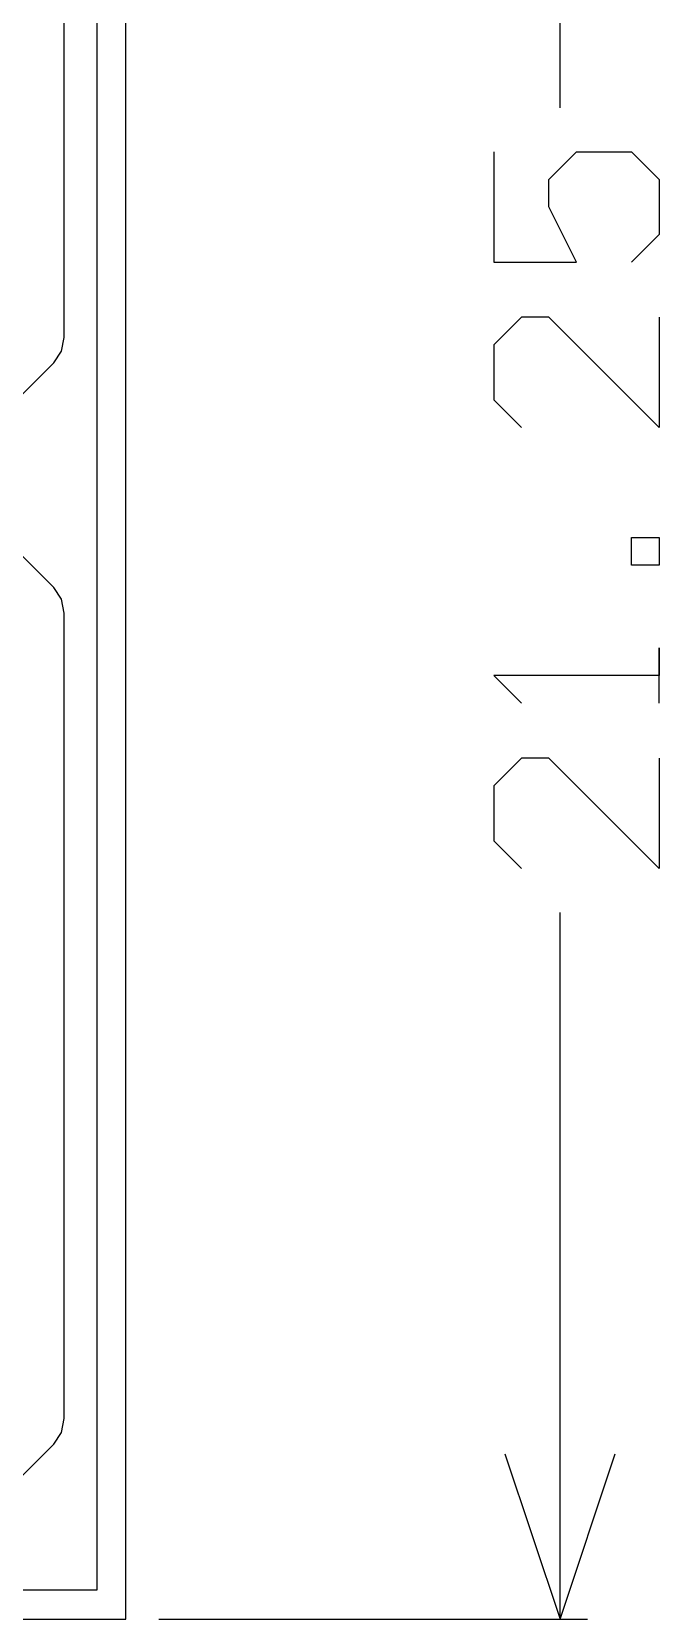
# Model space of a CAD drawing. Header units: millimetres. Extents: x 23.8 to 51.8, y 23.8 to 50.1.
# Drawn here: x 46.01 to 51.79, y 23.75 to 38.38 of the extents above; entities that cross this region are included whole.
import ezdxf

# ---------------------------------------------------------------- set-up
doc = ezdxf.new("R2010")
doc.units = ezdxf.units.MM
for name, color, linetype in [('BottomLayer', 5, 'Continuous'), ('KeepOutLayer', 6, 'Continuous'), ('Mechanical13', 56, 'Continuous'), ('Mechanical14', 56, 'Continuous'), ('TopLayer', 1, 'Continuous')]:
    doc.layers.add(name, color=color, linetype=linetype)

msp = doc.modelspace()

# ---------------------------------------------------------------- linework, layer by layer
at = {"layer": 'BottomLayer'}
for p, q in [((46.606, 44.745), (46.606, 24.019)), ((46.21, 33.256), (45.569, 33.896)), ((46.282, 33.148), (46.21, 33.256)), ((46.307, 33.02), (46.282, 33.148)), ((46.307, 25.599), (46.307, 33.02)), ((46.282, 25.471), (46.307, 25.599)), ((46.21, 25.363), (46.282, 25.471)), ((45.176, 24.329), (46.21, 25.363)), ((46.606, 24.019), (24.005, 24.019))]:
    msp.add_line(p, q, dxfattribs=at)
at = {"layer": 'KeepOutLayer'}
for p, q in [((46.875, 23.75), (46.875, 45)), ((23.75, 23.75), (46.875, 23.75))]:
    msp.add_line(p, q, dxfattribs=at)
at = {"layer": 'Mechanical13'}
for p, q in [((46.875, 23.75), (46.875, 45)), ((50.875, 37.676), (50.875, 45)), ((50.266, 37.27), (50.266, 36.254)), ((50.773, 37.016), (51.027, 37.27)), ((51.027, 37.27), (51.535, 37.27)), ((51.535, 37.27), (51.789, 37.016)), ((50.773, 36.762), (50.773, 37.016)), ((51.789, 37.016), (51.789, 36.508)), ((51.027, 36.254), (50.773, 36.762)), ((51.789, 36.508), (51.535, 36.254)), ((50.266, 36.254), (51.027, 36.254)), ((50.52, 35.746), (50.266, 35.492)), ((50.773, 35.746), (50.52, 35.746)), ((51.789, 34.73), (50.773, 35.746)), ((51.789, 35.746), (51.789, 34.73)), ((50.266, 35.492), (50.266, 34.984)), ((50.266, 34.984), (50.52, 34.73)), ((51.535, 33.461), (51.535, 33.715)), ((51.535, 33.715), (51.789, 33.715)), ((51.789, 33.715), (51.789, 33.461)), ((51.789, 33.461), (51.535, 33.461)), ((51.789, 32.191), (51.789, 32.699)), ((51.789, 32.699), (51.789, 32.445)), ((51.789, 32.445), (50.266, 32.445)), ((50.266, 32.445), (50.52, 32.191)), ((50.52, 31.683), (50.266, 31.429)), ((50.773, 31.683), (50.52, 31.683)), ((51.789, 30.668), (50.773, 31.683)), ((51.789, 31.683), (51.789, 30.668)), ((50.266, 31.429), (50.266, 30.922)), ((50.266, 30.922), (50.52, 30.668)), ((50.875, 23.75), (50.875, 30.261)), ((50.367, 25.274), (50.875, 23.75)), ((50.875, 23.75), (51.383, 25.274)), ((23.75, 23.75), (46.875, 23.75)), ((47.179, 23.75), (51.129, 23.75))]:
    msp.add_line(p, q, dxfattribs=at)
at = {"layer": 'Mechanical14'}
for p, q in [((46.875, 23.75), (46.875, 45)), ((23.75, 23.75), (46.875, 23.75))]:
    msp.add_line(p, q, dxfattribs=at)
at = {"layer": 'TopLayer'}
for p, q in [((46.606, 44.745), (46.606, 24.019)), ((46.307, 35.56), (46.307, 42.672)), ((46.282, 35.432), (46.307, 35.56)), ((46.21, 35.324), (46.282, 35.432)), ((45.569, 34.684), (46.21, 35.324)), ((46.606, 24.019), (24.005, 24.019))]:
    msp.add_line(p, q, dxfattribs=at)

doc.saveas('drawing.dxf')
